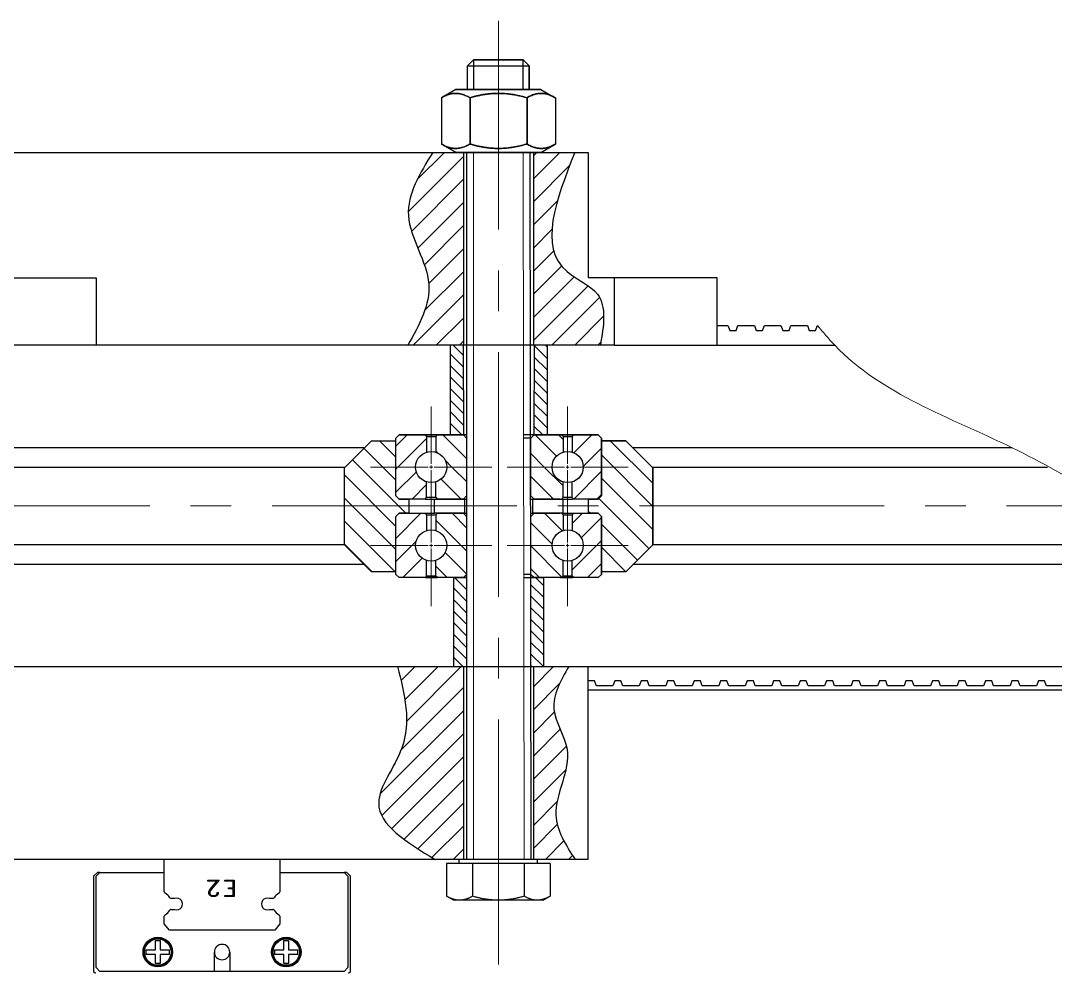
# Model space of a CAD drawing. Header units: millimetres. Extents: x 587 to 10361, y -8386 to 1488.
# Drawn here: x 7876.4 to 7956.9, y -4929.8 to -4855.7 of the extents above; entities that cross this region are included whole.
import ezdxf

# ---------------------------------------------------------------- set-up
doc = ezdxf.new("R2010")
doc.units = ezdxf.units.MM
doc.linetypes.add('ACAD_ISO10W100', pattern=[18, 12, -3, 0, -3])
doc.linetypes.add('CENTER2', pattern=[28.575, 19.05, -3.175, 3.175, -3.175])
for name, color, linetype, lineweight in [('Cienka', 30, 'Continuous', 0), ('Gruba', 7, 'Continuous', 30), ('Kreskowanie', 10, 'Continuous', 0), ('Przekrój', 50, 'Continuous', 15), ('Symetria', 210, 'ACAD_ISO10W100', 0), ('Widoczne (ISO)', 7, 'Continuous', 30)]:
    doc.layers.add(name, color=color, linetype=linetype, lineweight=lineweight)
pattern_1 = [(315, (12952.0377, 3918.5892), (0.89802561, 0.89802561), [])]
pattern_2 = [(45, (12952.0377, 3918.5892), (-0.89802561, 0.89802561), [])]

# ---------------------------------------------------------------- blocks, each defined once
blk = doc.blocks.new('*U229')
at = {"layer": 'Symetria', "color": 0, "linetype": 'CENTER2', "transparency": 16777216}
for p, q in [((0, 0.242), (0, 4.712)), ((-4.712, 0), (-0.242, 0)), ((0.242, 0), (4.712, 0)), ((0, -4.712), (0, -0.242))]:
    blk.add_line(p, q, dxfattribs=at)
at = {"layer": 'Symetria', "color": 0, "linetype": 'Continuous', "transparency": 16777216}
for p, q in [((-0.121, 0), (0.121, 0)), ((0, -0.121), (0, 0.121))]:
    blk.add_line(p, q, dxfattribs=at)
blk = doc.blocks.new('*U230')
at = {"layer": 'Symetria', "color": 0, "linetype": 'CENTER2', "transparency": 16777216}
for p, q in [((0, 0.242), (0, 4.712)), ((-4.712, 0), (-0.242, 0)), ((0.242, 0), (4.712, 0)), ((0, -4.712), (0, -0.242))]:
    blk.add_line(p, q, dxfattribs=at)
at = {"layer": 'Symetria', "color": 0, "linetype": 'Continuous', "transparency": 16777216}
for p, q in [((-0.121, 0), (0.121, 0)), ((0, -0.121), (0, 0.121))]:
    blk.add_line(p, q, dxfattribs=at)
blk = doc.blocks.new('*U231')
at = {"layer": 'Symetria', "color": 0, "linetype": 'CENTER2', "transparency": 16777216}
blk.add_line((0, -68.975), (0, 4.422), dxfattribs=at)
blk = doc.blocks.new('*U233')
at = {"layer": 'Symetria', "color": 0, "linetype": 'CENTER2', "transparency": 16777216}
for p, q in [((0, 0.242), (0, 4.712)), ((-4.712, 0), (-0.242, 0)), ((0.242, 0), (4.712, 0)), ((0, -4.712), (0, -0.242))]:
    blk.add_line(p, q, dxfattribs=at)
at = {"layer": 'Symetria', "color": 0, "linetype": 'Continuous', "transparency": 16777216}
for p, q in [((-0.121, 0), (0.121, 0)), ((0, -0.121), (0, 0.121))]:
    blk.add_line(p, q, dxfattribs=at)
blk = doc.blocks.new('*U234')
at = {"layer": 'Symetria', "color": 0, "linetype": 'CENTER2', "transparency": 16777216}
for p, q in [((0, 0.242), (0, 4.712)), ((-4.712, 0), (-0.242, 0)), ((0.242, 0), (4.712, 0)), ((0, -4.712), (0, -0.242))]:
    blk.add_line(p, q, dxfattribs=at)
at = {"layer": 'Symetria', "color": 0, "linetype": 'Continuous', "transparency": 16777216}
for p, q in [((-0.121, 0), (0.121, 0)), ((0, -0.121), (0, 0.121))]:
    blk.add_line(p, q, dxfattribs=at)
blk = doc.blocks.new('*U366')
at = {"layer": 'Symetria', "color": 0, "linetype": 'CENTER2', "transparency": 16777216}
blk.add_line((-118.714, 0), (529.841, 0), dxfattribs=at)

msp = doc.modelspace()

# ---------------------------------------------------------------- hatches: boundary and pattern name
at = {"layer": 'Kreskowanie'}
h = msp.add_hatch(dxfattribs=at)
h.set_pattern_fill('ANSI31', color=256, scale=0.4)
edge = h.paths.add_edge_path()
edge.add_spline(control_points=[(7919.511, -4920.974), (7918.788, -4919.846), (7917.069, -4917.162), (7919.907, -4912.958), (7917.151, -4909.219), (7918.383, -4907.081), (7919.02, -4905.974)], knot_values=[0, 0, 0, 0, 3.765009, 8.957923, 12.23373, 15.746309, 15.746309, 15.746309, 15.746309], degree=3, periodic=0)
edge.add_line((7919.02, -4905.974), (7916.262, -4905.974))
edge.add_line((7916.262, -4905.974), (7916.262, -4920.974))
edge.add_line((7916.262, -4920.974), (7919.511, -4920.974))
edge = h.paths.add_edge_path()
edge.add_spline(control_points=[(7905.7, -4905.974), (7906.238, -4908.11), (7907.167, -4911.799), (7902.573, -4917.293), (7906.416, -4919.633), (7908.619, -4920.974)], knot_values=[0, 0, 0, 0, 6.352863, 10.976168, 17.190985, 17.190985, 17.190985, 17.190985], degree=3, periodic=0)
edge.add_line((7908.619, -4920.974), (7910.815, -4920.974))
edge.add_line((7910.815, -4920.974), (7910.815, -4905.974))
edge.add_line((7910.815, -4905.974), (7905.7, -4905.974))
edge = h.paths.add_edge_path()
edge.add_spline(control_points=[(7908.434, -4865.974), (7907.433, -4867.601), (7905.379, -4870.944), (7909.21, -4876.078), (7907.371, -4879.398), (7906.498, -4880.974)], knot_values=[0, 0, 0, 0, 5.271842, 10.830633, 15.854168, 15.854168, 15.854168, 15.854168], degree=3, periodic=0)
edge.add_line((7906.498, -4880.974), (7910.788, -4880.974))
edge.add_line((7910.788, -4880.974), (7910.815, -4865.974))
edge.add_line((7910.815, -4865.974), (7910.778, -4865.974))
edge.add_line((7910.778, -4865.974), (7908.434, -4865.974))
edge = h.paths.add_edge_path()
edge.add_spline(control_points=[(7921.475, -4880.974), (7921.729, -4879.475), (7922.171, -4876.865), (7916.149, -4874.495), (7918.044, -4869.652), (7919.484, -4865.974)], knot_values=[0, 0, 0, 0, 3.978352, 6.921885, 16.213569, 16.213569, 16.213569, 16.213569], degree=3, periodic=0)
edge.add_line((7919.484, -4865.974), (7916.262, -4865.974))
edge.add_line((7916.262, -4865.974), (7916.262, -4880.974))
edge.add_line((7916.262, -4880.974), (7921.475, -4880.974))
h = msp.add_hatch(dxfattribs=at)
h.set_pattern_fill('ANSI31', color=256, scale=0.2, angle=90)
h.paths.add_polyline_path([(7910.788, -4880.974), (7909.788, -4880.974), (7909.788, -4887.949), (7910.813, -4887.949)])
h.paths.add_polyline_path([(7917.326, -4880.974), (7916.326, -4880.974), (7916.301, -4887.949), (7917.063, -4887.949), (7917.326, -4887.949)])
h = msp.add_hatch(dxfattribs=at)
h.set_pattern_fill('ANSI31', color=256, scale=0.4)
h.set_pattern_definition(pattern_2)
h.paths.add_polyline_path([(7907.101, -4890.449, -0.328738), (7907.955, -4889.292), (7907.955, -4888.074), (7907.83, -4887.949), (7905.813, -4887.949), (7905.563, -4888.199), (7905.563, -4890.449)])
h.paths.add_polyline_path([(7906.563, -4892.949), (7907.83, -4892.949), (7907.955, -4892.824), (7907.955, -4891.607, -0.317342), (7907.103, -4890.499), (7905.563, -4890.499), (7905.563, -4892.699), (7905.813, -4892.949)])
h.paths.add_polyline_path([(7907.103, -4896.499, -0.317342), (7907.955, -4895.392), (7907.955, -4894.174), (7907.83, -4894.049), (7905.813, -4894.049), (7905.563, -4894.299), (7905.563, -4896.499)])
h.paths.add_polyline_path([(7907.83, -4899.049), (7907.955, -4898.924), (7907.955, -4897.707, -0.328738), (7907.101, -4896.549), (7905.563, -4896.549), (7905.563, -4898.599), (7905.563, -4898.799), (7905.813, -4899.049)])
h = msp.add_hatch(dxfattribs=at)
h.set_pattern_fill('ANSI31', color=256, scale=0.4, angle=-90)
h.set_pattern_definition(pattern_1)
h.paths.add_polyline_path([(7911.063, -4890.449), (7911.063, -4888.199), (7910.813, -4887.949), (7910.063, -4887.949), (7908.797, -4887.949), (7908.672, -4888.074), (7908.672, -4889.292, -0.328738), (7909.525, -4890.449)])
h.paths.add_polyline_path([(7910.813, -4892.949), (7911.063, -4892.699), (7911.063, -4890.499), (7909.524, -4890.499, -0.317342), (7908.672, -4891.607), (7908.672, -4892.824), (7908.797, -4892.949)])
h.paths.add_polyline_path([(7911.063, -4896.499), (7911.063, -4894.299), (7910.813, -4894.049), (7908.797, -4894.049), (7908.672, -4894.174), (7908.672, -4895.392, -0.317342), (7909.524, -4896.499)])
h.paths.add_polyline_path([(7910.813, -4899.049), (7911.063, -4898.799), (7911.063, -4896.549), (7909.525, -4896.549, -0.328738), (7908.672, -4897.707), (7908.672, -4898.924), (7908.797, -4899.049)])
h = msp.add_hatch(dxfattribs=at)
h.set_pattern_fill('ANSI31', color=256, scale=0.4, angle=-90)
h.set_pattern_definition(pattern_1)
h.paths.add_polyline_path([(7917.718, -4890.449, -0.328738), (7918.571, -4889.292), (7918.571, -4888.074), (7918.446, -4887.949), (7918.33, -4887.949), (7916.313, -4887.949), (7916.063, -4888.199), (7916.063, -4890.449)])
h.paths.add_polyline_path([(7918.446, -4892.949), (7918.571, -4892.824), (7918.571, -4891.607, -0.317342), (7917.719, -4890.499), (7916.063, -4890.499), (7916.063, -4892.699), (7916.313, -4892.949)])
h.paths.add_polyline_path([(7917.719, -4896.499, -0.317342), (7918.571, -4895.392), (7918.571, -4894.174), (7918.446, -4894.049), (7916.313, -4894.049), (7916.063, -4894.299), (7916.063, -4896.499)])
h.paths.add_polyline_path([(7917.063, -4899.049), (7918.33, -4899.049), (7918.446, -4899.049), (7918.571, -4898.924), (7918.571, -4897.707, -0.328738), (7917.718, -4896.549), (7916.063, -4896.549), (7916.063, -4898.799), (7916.313, -4899.049)])
h = msp.add_hatch(dxfattribs=at)
h.set_pattern_fill('ANSI31', color=256, scale=0.4)
h.set_pattern_definition(pattern_2)
h.paths.add_polyline_path([(7921.563, -4890.449), (7921.563, -4888.399), (7921.563, -4888.199), (7921.313, -4887.949), (7919.414, -4887.949), (7919.289, -4888.074), (7919.289, -4889.292, -0.328738), (7920.142, -4890.449)])
h.paths.add_polyline_path([(7921.313, -4892.949), (7921.563, -4892.699), (7921.563, -4890.499), (7920.141, -4890.499, -0.317342), (7919.289, -4891.607), (7919.289, -4892.824), (7919.414, -4892.949)])
h.paths.add_polyline_path([(7921.563, -4896.499), (7921.563, -4894.299), (7921.313, -4894.049), (7920.563, -4894.049), (7919.414, -4894.049), (7919.289, -4894.174), (7919.289, -4895.392, -0.317342), (7920.141, -4896.499)])
h.paths.add_polyline_path([(7921.313, -4899.049), (7921.563, -4898.799), (7921.563, -4896.549), (7920.142, -4896.549, -0.328738), (7919.289, -4897.707), (7919.289, -4898.924), (7919.414, -4899.049)])
h = msp.add_hatch(dxfattribs=at)
h.set_pattern_fill('ANSI31', color=256, scale=0.4, angle=-90)
h.set_pattern_definition(pattern_1)
h.paths.add_polyline_path([(7905.563, -4896.499), (7905.563, -4894.299), (7905.813, -4894.049), (7906.563, -4894.049), (7906.563, -4892.949), (7905.813, -4892.949), (7905.563, -4892.699), (7905.563, -4890.499), (7901.563, -4890.499), (7901.563, -4896.499)])
h.paths.add_polyline_path([(7905.563, -4888.399), (7903.663, -4888.399), (7901.563, -4890.499), (7905.563, -4890.499)])
h.paths.add_polyline_path([(7905.563, -4898.599), (7905.563, -4896.499), (7901.563, -4896.499), (7903.663, -4898.599)])
h.paths.add_polyline_path([(7925.563, -4890.499), (7923.463, -4888.399), (7921.563, -4888.399), (7921.563, -4890.499)])
h.paths.add_polyline_path([(7921.563, -4894.299), (7921.563, -4896.499), (7925.563, -4896.499), (7925.563, -4890.499), (7921.563, -4890.499), (7921.563, -4892.699), (7921.313, -4892.949), (7920.563, -4892.949), (7920.563, -4894.049), (7921.313, -4894.049)])
h.paths.add_polyline_path([(7923.463, -4898.599), (7925.563, -4896.499), (7921.563, -4896.499), (7921.563, -4898.599)])
h = msp.add_hatch(dxfattribs=at)
h.set_pattern_fill('ANSI31', color=256, scale=0.2, angle=90)
h.paths.add_polyline_path([(7911.063, -4899.049), (7910.063, -4899.049), (7910.038, -4899.049), (7910.038, -4905.974), (7911.063, -4905.974)])
h.paths.add_polyline_path([(7917.038, -4899.049), (7916.041, -4899.049), (7916.051, -4905.974), (7917.038, -4905.974)])

# ---------------------------------------------------------------- linework, layer by layer
at = {"layer": 'Cienka'}
for p, q in [((7911.598, -4861.078), (7911.598, -4858.774)), ((7915.479, -4858.774), (7915.479, -4861.078)), ((7911.598, -4865.974), (7911.598, -4920.974)), ((7915.456, -4865.972), (7915.54, -4920.971))]:
    msp.add_line(p, q, dxfattribs=at)
at = {"layer": 'Gruba'}
for p, q in [((7911.598, -4858.774), (7911.138, -4859.234)), ((7911.598, -4858.774), (7911.138, -4859.234)), ((7915.479, -4858.774), (7911.598, -4858.774)), ((7911.598, -4858.774), (7911.598, -4861.078)), ((7915.479, -4861.078), (7915.479, -4858.774)), ((7915.479, -4858.774), (7915.938, -4859.234)), ((7915.479, -4858.774), (7915.938, -4859.234)), ((7911.138, -4861.078), (7911.138, -4859.234)), ((7911.138, -4859.234), (7915.938, -4859.234)), ((7915.938, -4861.078), (7915.938, -4859.234)), ((7910.226, -4861.078), (7909.112, -4861.722)), ((7916.85, -4861.078), (7910.226, -4861.078)), ((7916.85, -4861.078), (7917.965, -4861.722)), ((7909.104, -4861.726), (7909.104, -4865.327)), ((7911.31, -4861.726), (7911.31, -4865.327)), ((7915.744, -4861.726), (7915.744, -4865.327)), ((7917.972, -4861.726), (7917.972, -4865.327)), ((7910.226, -4865.974), (7909.112, -4865.331)), ((7916.85, -4865.974), (7917.965, -4865.331)), ((7820.538, -4865.974), (7920.538, -4865.974)), ((7910.815, -4865.974), (7910.815, -4880.974)), ((7911.063, -4865.974), (7911.063, -4920.974)), ((7915.99, -4865.971), (7916.074, -4920.971)), ((7916.262, -4865.974), (7916.262, -4880.974)), ((7920.538, -4865.974), (7920.538, -4875.701)), ((7872.236, -4875.737), (7882.236, -4875.737)), ((7882.236, -4875.737), (7882.236, -4880.974)), ((7920.538, -4875.701), (7922.536, -4875.701)), ((7922.536, -4875.701), (7922.536, -4880.974)), ((7922.536, -4875.701), (7930.538, -4875.701)), ((7930.538, -4875.701), (7930.538, -4880.974)), ((7930.538, -4879.435), (7931.401, -4879.435)), ((7931.401, -4879.435), (7931.545, -4879.83)), ((7931.545, -4879.83), (7932.035, -4879.83)), ((7932.035, -4879.83), (7932.179, -4879.435)), ((7932.179, -4879.435), (7933.461, -4879.435)), ((7933.461, -4879.435), (7933.605, -4879.83)), ((7933.605, -4879.83), (7934.096, -4879.83)), ((7934.096, -4879.83), (7934.239, -4879.435)), ((7934.239, -4879.435), (7935.522, -4879.435)), ((7935.522, -4879.435), (7935.666, -4879.83)), ((7935.666, -4879.83), (7936.156, -4879.83)), ((7936.156, -4879.83), (7936.3, -4879.435)), ((7936.3, -4879.435), (7937.582, -4879.435)), ((7937.582, -4879.435), (7937.726, -4879.83)), ((7937.726, -4879.83), (7938.216, -4879.83)), ((7938.216, -4879.83), (7938.36, -4879.435)), ((7882.236, -4880.974), (7872.236, -4880.974)), ((7922.536, -4880.974), (7882.236, -4880.974)), ((7909.788, -4880.974), (7909.788, -4887.949)), ((7910.788, -4880.974), (7910.813, -4887.949)), ((7916.326, -4880.974), (7916.301, -4887.949)), ((7917.326, -4880.974), (7917.326, -4887.949)), ((7922.536, -4880.974), (7930.538, -4880.974)), ((7930.538, -4880.974), (7939.707, -4880.974)), ((7905.813, -4887.949), (7905.563, -4888.199)), ((7911.063, -4887.949), (7905.813, -4887.949)), ((7907.83, -4887.949), (7907.955, -4888.074)), ((7907.955, -4888.074), (7907.955, -4889.292)), ((7908.797, -4887.949), (7908.672, -4888.074)), ((7908.672, -4888.074), (7908.672, -4889.292)), ((7921.313, -4887.949), (7916.063, -4887.949)), ((7918.446, -4887.949), (7918.571, -4888.074)), ((7918.571, -4888.074), (7918.571, -4889.292)), ((7919.414, -4887.949), (7919.289, -4888.074)), ((7919.289, -4888.074), (7919.289, -4889.292)), ((7921.313, -4887.949), (7921.563, -4888.199)), ((7903.063, -4888.949), (7858.84, -4888.949)), ((7903.663, -4888.399), (7901.563, -4890.499)), ((7905.563, -4888.399), (7905.563, -4888.199)), ((7905.563, -4892.699), (7905.563, -4888.399)), ((7916.063, -4888.199), (7915.538, -4888.199)), ((7921.563, -4888.399), (7921.563, -4888.199)), ((7923.463, -4888.399), (7921.563, -4888.399)), ((7921.563, -4892.699), (7921.563, -4888.399)), ((7923.463, -4888.399), (7925.563, -4890.499)), ((7953.52, -4888.949), (7924.013, -4888.949)), ((7858.84, -4890.449), (7901.563, -4890.449)), ((7901.563, -4896.499), (7901.563, -4890.499)), ((7925.513, -4890.449), (7956.278, -4890.449)), ((7925.563, -4896.499), (7925.563, -4890.499)), ((7907.955, -4892.824), (7907.955, -4891.607)), ((7908.672, -4892.824), (7908.672, -4891.607)), ((7918.571, -4892.824), (7918.571, -4891.607)), ((7919.289, -4892.824), (7919.289, -4891.607)), ((7907.83, -4892.949), (7907.955, -4892.824)), ((7908.797, -4892.949), (7908.672, -4892.824)), ((7918.446, -4892.949), (7918.571, -4892.824)), ((7919.414, -4892.949), (7919.289, -4892.824)), ((7905.563, -4898.599), (7905.563, -4894.299)), ((7907.83, -4894.049), (7907.955, -4894.174)), ((7907.955, -4894.174), (7907.955, -4895.392)), ((7908.797, -4894.049), (7908.672, -4894.174)), ((7908.672, -4894.174), (7908.672, -4895.392)), ((7918.446, -4894.049), (7918.571, -4894.174)), ((7918.571, -4894.174), (7918.571, -4895.392)), ((7919.414, -4894.049), (7919.289, -4894.174)), ((7919.289, -4894.174), (7919.289, -4895.392)), ((7921.563, -4898.599), (7921.563, -4894.299)), ((7901.563, -4896.499), (7858.84, -4896.499)), ((7903.663, -4898.599), (7901.563, -4896.499)), ((7923.463, -4898.599), (7925.563, -4896.499)), ((7966.597, -4896.499), (7925.513, -4896.499)), ((7907.955, -4898.924), (7907.955, -4897.707)), ((7908.672, -4898.924), (7908.672, -4897.707)), ((7918.571, -4898.924), (7918.571, -4897.707)), ((7919.289, -4898.924), (7919.289, -4897.707)), ((7858.84, -4897.999), (7903.063, -4897.999)), ((7905.563, -4898.799), (7905.563, -4898.599)), ((7921.563, -4898.799), (7921.563, -4898.599)), ((7924.013, -4897.999), (7969.195, -4897.999)), ((7905.813, -4899.049), (7905.563, -4898.799)), ((7911.063, -4899.049), (7905.813, -4899.049)), ((7907.83, -4899.049), (7907.955, -4898.924)), ((7908.797, -4899.049), (7908.672, -4898.924)), ((7910.038, -4899.049), (7910.038, -4905.974)), ((7916.063, -4898.799), (7915.538, -4898.799)), ((7921.313, -4899.049), (7916.063, -4899.049)), ((7917.038, -4899.024), (7917.038, -4905.974)), ((7918.446, -4899.049), (7918.571, -4898.924)), ((7919.414, -4899.049), (7919.289, -4898.924)), ((7921.313, -4899.049), (7921.563, -4898.799)), ((7868.84, -4905.974), (7920.538, -4905.974)), ((7910.815, -4905.974), (7910.815, -4920.974)), ((7916.262, -4905.974), (7916.262, -4920.974)), ((7920.538, -4905.974), (7981.057, -4905.974)), ((7920.538, -4920.974), (7920.538, -4905.974)), ((7921.018, -4907.079), (7920.538, -4907.079)), ((7921.162, -4907.474), (7921.018, -4907.079)), ((7922.444, -4907.475), (7921.162, -4907.474)), ((7922.588, -4907.079), (7922.444, -4907.475)), ((7923.079, -4907.079), (7922.588, -4907.079)), ((7923.222, -4907.475), (7923.079, -4907.079)), ((7924.505, -4907.475), (7923.222, -4907.475)), ((7924.648, -4907.08), (7924.505, -4907.475)), ((7925.139, -4907.08), (7924.648, -4907.08)), ((7925.283, -4907.475), (7925.139, -4907.08)), ((7926.565, -4907.475), (7925.283, -4907.475)), ((7926.709, -4907.08), (7926.565, -4907.475)), ((7927.199, -4907.08), (7926.709, -4907.08)), ((7927.343, -4907.475), (7927.199, -4907.08)), ((7928.625, -4907.475), (7927.343, -4907.475)), ((7928.769, -4907.08), (7928.625, -4907.475)), ((7929.26, -4907.08), (7928.769, -4907.08)), ((7929.403, -4907.475), (7929.26, -4907.08)), ((7930.686, -4907.475), (7929.403, -4907.475)), ((7930.83, -4907.08), (7930.686, -4907.475)), ((7931.32, -4907.08), (7930.83, -4907.08)), ((7931.464, -4907.475), (7931.32, -4907.08)), ((7932.746, -4907.475), (7931.464, -4907.475)), ((7932.89, -4907.08), (7932.746, -4907.475)), ((7933.38, -4907.08), (7932.89, -4907.08)), ((7933.524, -4907.475), (7933.38, -4907.08)), ((7934.806, -4907.475), (7933.524, -4907.475)), ((7934.95, -4907.08), (7934.806, -4907.475)), ((7935.441, -4907.08), (7934.95, -4907.08)), ((7935.584, -4907.475), (7935.441, -4907.08)), ((7936.867, -4907.475), (7935.584, -4907.475)), ((7937.011, -4907.08), (7936.867, -4907.475)), ((7937.501, -4907.08), (7937.011, -4907.08)), ((7937.645, -4907.475), (7937.501, -4907.08)), ((7938.927, -4907.475), (7937.645, -4907.475)), ((7939.071, -4907.08), (7938.927, -4907.475)), ((7939.561, -4907.08), (7939.071, -4907.08)), ((7939.705, -4907.475), (7939.561, -4907.08)), ((7940.988, -4907.475), (7939.705, -4907.475)), ((7941.131, -4907.08), (7940.988, -4907.475)), ((7941.622, -4907.08), (7941.131, -4907.08)), ((7941.766, -4907.475), (7941.622, -4907.08)), ((7943.048, -4907.475), (7941.766, -4907.475)), ((7943.192, -4907.08), (7943.048, -4907.475)), ((7943.682, -4907.08), (7943.192, -4907.08)), ((7943.826, -4907.475), (7943.682, -4907.08)), ((7945.108, -4907.475), (7943.826, -4907.475)), ((7945.252, -4907.08), (7945.108, -4907.475)), ((7945.743, -4907.08), (7945.252, -4907.08)), ((7945.886, -4907.475), (7945.743, -4907.08)), ((7947.169, -4907.475), (7945.886, -4907.475)), ((7947.312, -4907.08), (7947.169, -4907.475)), ((7947.803, -4907.08), (7947.312, -4907.08)), ((7947.947, -4907.475), (7947.803, -4907.08)), ((7949.229, -4907.475), (7947.947, -4907.475)), ((7949.373, -4907.08), (7949.229, -4907.475)), ((7949.863, -4907.08), (7949.373, -4907.08)), ((7950.007, -4907.475), (7949.863, -4907.08)), ((7951.289, -4907.475), (7950.007, -4907.475)), ((7951.433, -4907.08), (7951.289, -4907.475)), ((7951.924, -4907.08), (7951.433, -4907.08)), ((7952.067, -4907.475), (7951.924, -4907.08)), ((7953.35, -4907.475), (7952.067, -4907.475)), ((7953.494, -4907.08), (7953.35, -4907.475)), ((7953.984, -4907.08), (7953.494, -4907.08)), ((7954.128, -4907.475), (7953.984, -4907.08)), ((7955.41, -4907.475), (7954.128, -4907.475)), ((7955.554, -4907.08), (7955.41, -4907.475)), ((7956.044, -4907.08), (7955.554, -4907.08)), ((7956.188, -4907.475), (7956.044, -4907.08)), ((7957.47, -4907.475), (7956.188, -4907.475)), ((7920.538, -4907.788), (7983.542, -4907.789)), ((7920.538, -4920.974), (7851.126, -4920.974)), ((7887.538, -4923.476), (7887.538, -4920.974)), ((7896.538, -4920.974), (7896.538, -4923.476)), ((7882.338, -4921.974), (7882.038, -4922.274)), ((7882.238, -4922.274), (7882.538, -4921.974)), ((7882.538, -4921.974), (7882.338, -4921.974)), ((7882.538, -4921.974), (7887.538, -4921.974)), ((7896.538, -4921.974), (7901.538, -4921.974)), ((7901.538, -4921.974), (7901.838, -4922.274)), ((7901.738, -4921.974), (7901.538, -4921.974)), ((7902.038, -4922.274), (7901.738, -4921.974)), ((7882.038, -4922.274), (7882.038, -4929.674)), ((7882.238, -4929.374), (7882.238, -4922.274)), ((7890.944, -4922.67), (7890.944, -4922.586)), ((7890.944, -4922.586), (7891.82, -4922.586)), ((7891.64, -4922.67), (7890.944, -4922.67)), ((7891.244, -4923.124), (7891.64, -4922.67)), ((7891.82, -4922.586), (7891.324, -4923.143)), ((7892.253, -4922.67), (7892.253, -4922.586)), ((7892.253, -4922.586), (7892.992, -4922.586)), ((7892.907, -4922.67), (7892.253, -4922.67)), ((7892.907, -4923.18), (7892.907, -4922.67)), ((7892.992, -4922.586), (7892.992, -4923.86)), ((7901.838, -4922.274), (7901.838, -4929.374)), ((7902.038, -4929.674), (7902.038, -4922.274)), ((7891.003, -4923.485), (7891.064, -4923.364)), ((7891.003, -4923.612), (7891.003, -4923.485)), ((7891.064, -4923.736), (7891.003, -4923.612)), ((7891.064, -4923.364), (7891.244, -4923.124)), ((7891.147, -4923.378), (7891.09, -4923.494)), ((7891.09, -4923.494), (7891.09, -4923.606)), ((7891.09, -4923.606), (7891.145, -4923.718)), ((7891.324, -4923.143), (7891.147, -4923.378)), ((7891.601, -4923.718), (7891.657, -4923.606)), ((7891.657, -4923.536), (7891.743, -4923.536)), ((7891.657, -4923.606), (7891.657, -4923.536)), ((7891.743, -4923.613), (7891.683, -4923.737)), ((7891.743, -4923.536), (7891.743, -4923.613)), ((7892.551, -4923.265), (7892.551, -4923.18)), ((7892.551, -4923.18), (7892.907, -4923.18)), ((7892.907, -4923.265), (7892.551, -4923.265)), ((7892.907, -4923.775), (7892.907, -4923.265)), ((7888.369, -4924.006), (7888.089, -4924.006)), ((7891.127, -4923.798), (7891.064, -4923.736)), ((7891.251, -4923.86), (7891.127, -4923.798)), ((7891.145, -4923.718), (7891.258, -4923.775)), ((7891.495, -4923.86), (7891.251, -4923.86)), ((7891.258, -4923.775), (7891.489, -4923.775)), ((7891.489, -4923.775), (7891.601, -4923.718)), ((7891.62, -4923.799), (7891.495, -4923.86)), ((7891.683, -4923.737), (7891.62, -4923.799)), ((7892.253, -4923.775), (7892.907, -4923.775)), ((7892.253, -4923.86), (7892.253, -4923.775)), ((7892.992, -4923.86), (7892.253, -4923.86)), ((7895.988, -4924.006), (7895.708, -4924.006)), ((7888.089, -4924.855), (7888.369, -4924.855)), ((7895.708, -4924.855), (7895.988, -4924.855)), ((7887.538, -4925.986), (7887.538, -4925.384)), ((7887.938, -4926.474), (7887.538, -4925.986)), ((7896.538, -4925.986), (7896.138, -4926.474)), ((7896.538, -4925.384), (7896.538, -4925.986)), ((7896.138, -4926.474), (7887.938, -4926.474)), ((7891.438, -4929.674), (7891.438, -4928.174)), ((7892.638, -4928.174), (7892.638, -4929.674)), ((7882.038, -4929.674), (7882.188, -4929.824)), ((7882.538, -4929.674), (7882.238, -4929.374)), ((7891.438, -4929.674), (7882.538, -4929.674)), ((7892.638, -4929.674), (7891.438, -4929.674)), ((7901.538, -4929.674), (7892.638, -4929.674)), ((7901.838, -4929.374), (7901.538, -4929.674)), ((7901.888, -4929.824), (7902.038, -4929.674))]:
    msp.add_line(p, q, dxfattribs=at)
for centre, radius in [((7908.313, -4890.449), 1.212), ((7918.93, -4890.449), 1.212), ((7908.313, -4896.549), 1.212), ((7918.93, -4896.549), 1.212), ((7887.038, -4928.174), 1.15), ((7887.038, -4928.174), 1.1), ((7887.038, -4928.174), 1.03), ((7897.038, -4928.174), 1.15), ((7897.038, -4928.174), 1.1), ((7897.038, -4928.174), 1.03)]:
    msp.add_circle(centre, radius, dxfattribs=at)
for centre, radius, start, end in [((7887.668, -4923.476), 0.13, 179.99999, 242.03314), ((7887.162, -4924.43), 0.95, 30.88218, 62.03313), ((7896.915, -4924.43), 0.95, 117.96687, 149.11782), ((7896.408, -4923.476), 0.13, 297.96687, 0), ((7888.089, -4923.876), 0.13, 210.88218, 269.99999), ((7888.519, -4924.43), 0.45, 250.55638, 109.44362), ((7895.558, -4924.43), 0.45, 70.55638, 289.44362), ((7895.988, -4923.876), 0.13, 270, 329.11783), ((7887.162, -4924.43), 0.95, 297.96687, 329.11782), ((7888.089, -4924.985), 0.13, 90, 149.11783), ((7895.988, -4924.985), 0.13, 30.88218, 89.99999), ((7896.915, -4924.43), 0.95, 210.88218, 242.03313), ((7887.668, -4925.384), 0.13, 117.96687, 180), ((7896.408, -4925.384), 0.13, 359.99999, 62.03314), ((7892.038, -4928.174), 0.6, 0, 180), ((7892.038, -4928.174), 0.6, 180, 0)]:
    msp.add_arc(centre, radius, start, end, dxfattribs=at)
for points, weights in [([(7911.31, -4861.726), (7910.207, -4861.086), (7909.104, -4861.726)], [1, 1.15470053838, 1]), ([(7915.744, -4861.726), (7913.527, -4861.086), (7911.31, -4861.726)], [1, 1.15470053838, 1]), ([(7917.972, -4861.726), (7916.858, -4861.086), (7915.744, -4861.726)], [1, 1.15470053838, 1]), ([(7917.965, -4861.722), (7917.968, -4861.724), (7917.972, -4861.726)], [1.00091427683, 1.0004584973, 1]), ([(7909.104, -4865.327), (7910.207, -4865.967), (7911.31, -4865.327)], [1, 1.15470053838, 1]), ([(7911.31, -4865.327), (7913.527, -4865.967), (7915.744, -4865.327)], [1, 1.15470053838, 1]), ([(7915.744, -4865.327), (7916.858, -4865.967), (7917.972, -4865.327)], [1, 1.15470053838, 1]), ([(7917.972, -4865.327), (7917.968, -4865.329), (7917.965, -4865.331)], [1, 1.0004584973, 1.00091427683]), ([(7886.858, -4927.994), (7886.858, -4927.838), (7886.858, -4927.274)], [2.78445648358, 2.21978215716, 1.1021890636]), ([(7886.858, -4927.274), (7887.038, -4927.274), (7887.218, -4927.274)], [1.06171421811, 1.0827403032, 1.06171421811]), ([(7887.218, -4927.274), (7887.218, -4927.838), (7887.218, -4927.994)], [1.1021890636, 2.21978215717, 2.7844564836]), ([(7896.858, -4927.994), (7896.858, -4927.838), (7896.858, -4927.274)], [2.78445648358, 2.21978215716, 1.1021890636]), ([(7896.858, -4927.274), (7897.038, -4927.274), (7897.218, -4927.274)], [1.06171421811, 1.0827403032, 1.06171421811]), ([(7897.218, -4927.274), (7897.218, -4927.838), (7897.218, -4927.994)], [1.1021890636, 2.21978215717, 2.7844564836]), ([(7886.138, -4928.354), (7886.138, -4928.174), (7886.138, -4927.994)], [2.87488749857, 2.93182149092, 2.87488749858]), ([(7886.138, -4927.994), (7886.702, -4927.994), (7886.858, -4927.994)], [1.1021890636, 2.21978215717, 2.7844564836]), ([(7886.858, -4928.354), (7886.702, -4928.354), (7886.138, -4928.354)], [2.78445648358, 2.21978215716, 1.10218906361]), ([(7886.858, -4929.074), (7886.858, -4928.511), (7886.858, -4928.354)], [1.1021890636, 2.21978215717, 2.7844564836]), ([(7887.218, -4927.994), (7887.375, -4927.994), (7887.938, -4927.994)], [2.78445648358, 2.21978215716, 1.10218906361]), ([(7887.938, -4928.354), (7887.375, -4928.354), (7887.218, -4928.354)], [1.1021890636, 2.21978215717, 2.7844564836]), ([(7887.218, -4928.354), (7887.218, -4928.511), (7887.218, -4929.074)], [2.78445648358, 2.21978215716, 1.10218906361]), ([(7887.938, -4928.354), (7887.938, -4928.174), (7887.938, -4927.994)], [2.87488749858, 2.93182149093, 2.87488749857]), ([(7896.138, -4928.354), (7896.138, -4928.174), (7896.138, -4927.994)], [2.87488749857, 2.93182149093, 2.87488749858]), ([(7896.138, -4927.994), (7896.702, -4927.994), (7896.858, -4927.994)], [1.1021890636, 2.21978215717, 2.7844564836]), ([(7896.858, -4928.354), (7896.702, -4928.354), (7896.138, -4928.354)], [2.78445648358, 2.21978215716, 1.10218906361]), ([(7896.858, -4929.074), (7896.858, -4928.511), (7896.858, -4928.354)], [1.1021890636, 2.21978215717, 2.7844564836]), ([(7897.218, -4927.994), (7897.375, -4927.994), (7897.938, -4927.994)], [2.78445648358, 2.21978215716, 1.10218906361]), ([(7897.938, -4928.354), (7897.375, -4928.354), (7897.218, -4928.354)], [1.1021890636, 2.21978215717, 2.7844564836]), ([(7897.218, -4928.354), (7897.218, -4928.511), (7897.218, -4929.074)], [2.78445648358, 2.21978215716, 1.1021890636]), ([(7897.938, -4928.354), (7897.938, -4928.174), (7897.938, -4927.994)], [2.87488749858, 2.93182149092, 2.87488749857]), ([(7887.218, -4929.074), (7887.038, -4929.074), (7886.858, -4929.074)], [1.06171421811, 1.0827403032, 1.06171421811]), ([(7897.218, -4929.074), (7897.038, -4929.074), (7896.858, -4929.074)], [1.06171421811, 1.0827403032, 1.06171421811])]:
    msp.add_rational_spline(points, weights, degree=2, dxfattribs=at)
for points in [[(7908.434, -4865.974), (7906.54, -4870.894), (7908.126, -4876.222), (7906.498, -4880.974)], [(7919.484, -4865.974), (7918.88, -4875.247), (7921.242, -4877.003), (7921.475, -4880.974)], [(7905.7, -4905.974), (7906.02, -4912.319), (7904.225, -4916.58), (7908.619, -4920.974)], [(7919.02, -4905.974), (7917.856, -4909.289), (7918.881, -4912.4), (7918.014, -4917.52), (7919.511, -4920.974)]]:
    msp.add_spline(points, degree=3, dxfattribs=at)
at = {"layer": 'Przekrój'}
msp.add_spline([(7938.36, -4879.435), (7939.707, -4880.974), (7953.52, -4888.949), (7966.597, -4896.499), (7969.195, -4897.999), (7983.544, -4907.791)], degree=3, dxfattribs=at)
at = {"layer": 'Widoczne (ISO)'}
for p, q in [((7911.598, -4858.774), (7915.479, -4858.774)), ((7911.138, -4861.078), (7911.138, -4859.234)), ((7915.938, -4859.234), (7915.938, -4861.078)), ((7910.226, -4861.078), (7909.112, -4861.722)), ((7910.226, -4861.078), (7916.85, -4861.078)), ((7916.85, -4861.078), (7917.965, -4861.722)), ((7909.104, -4861.726), (7909.104, -4865.327)), ((7911.333, -4861.726), (7911.333, -4865.327)), ((7915.767, -4861.726), (7915.767, -4865.327)), ((7917.972, -4861.726), (7917.972, -4865.327)), ((7910.226, -4865.974), (7909.112, -4865.331)), ((7916.85, -4865.974), (7917.965, -4865.331)), ((7910.226, -4865.974), (7910.226, -4865.974)), ((7916.85, -4865.974), (7910.226, -4865.974)), ((7905.563, -4888.199), (7905.813, -4887.949)), ((7905.813, -4887.949), (7907.83, -4887.949)), ((7907.83, -4887.949), (7908.797, -4887.949)), ((7907.955, -4888.074), (7908.672, -4888.074)), ((7908.797, -4887.949), (7910.813, -4887.949)), ((7911.063, -4887.949), (7910.063, -4887.949)), ((7910.813, -4887.949), (7911.063, -4888.199)), ((7917.063, -4887.949), (7915.538, -4887.949)), ((7916.063, -4888.199), (7916.313, -4887.949)), ((7916.313, -4887.949), (7918.33, -4887.949)), ((7918.33, -4887.949), (7919.297, -4887.949)), ((7918.571, -4888.074), (7919.289, -4888.074)), ((7919.297, -4887.949), (7921.313, -4887.949)), ((7921.313, -4887.949), (7921.563, -4888.199)), ((7901.563, -4890.499), (7903.663, -4888.399)), ((7903.663, -4888.399), (7905.563, -4888.399)), ((7905.563, -4892.699), (7905.563, -4888.199)), ((7911.063, -4888.199), (7911.063, -4892.699)), ((7916.063, -4892.699), (7916.063, -4888.199)), ((7921.563, -4888.199), (7921.563, -4892.699)), ((7921.563, -4888.399), (7923.463, -4888.399)), ((7923.463, -4888.399), (7925.563, -4890.499)), ((7901.563, -4896.499), (7901.563, -4890.499)), ((7925.563, -4890.499), (7925.563, -4896.499)), ((7905.813, -4892.949), (7905.563, -4892.699)), ((7907.83, -4892.949), (7905.813, -4892.949)), ((7905.813, -4892.949), (7906.563, -4892.949)), ((7906.563, -4892.949), (7906.563, -4894.049)), ((7907.83, -4892.949), (7908.563, -4892.949)), ((7908.672, -4892.824), (7907.955, -4892.824)), ((7908.563, -4894.049), (7908.563, -4892.949)), ((7908.563, -4892.949), (7910.913, -4892.949)), ((7910.813, -4892.949), (7908.797, -4892.949)), ((7911.063, -4892.699), (7910.813, -4892.949)), ((7910.913, -4892.949), (7910.913, -4894.049)), ((7910.913, -4892.949), (7911.063, -4892.949)), ((7916.313, -4892.949), (7916.063, -4892.699)), ((7916.063, -4892.949), (7916.213, -4892.949)), ((7916.213, -4894.049), (7916.213, -4892.949)), ((7916.213, -4892.949), (7918.563, -4892.949)), ((7918.33, -4892.949), (7916.313, -4892.949)), ((7918.563, -4892.949), (7919.297, -4892.949)), ((7918.563, -4892.949), (7918.563, -4894.049)), ((7919.289, -4892.824), (7918.571, -4892.824)), ((7921.313, -4892.949), (7919.297, -4892.949)), ((7920.563, -4892.949), (7921.313, -4892.949)), ((7920.563, -4894.049), (7920.563, -4892.949)), ((7921.563, -4892.699), (7921.313, -4892.949)), ((7905.563, -4894.299), (7905.813, -4894.049)), ((7905.563, -4898.799), (7905.563, -4894.299)), ((7905.813, -4894.049), (7907.83, -4894.049)), ((7906.563, -4894.049), (7905.813, -4894.049)), ((7907.83, -4894.049), (7908.563, -4894.049)), ((7907.955, -4894.174), (7908.672, -4894.174)), ((7910.913, -4894.049), (7908.563, -4894.049)), ((7908.797, -4894.049), (7910.813, -4894.049)), ((7910.813, -4894.049), (7911.063, -4894.299)), ((7910.913, -4894.049), (7911.063, -4894.049)), ((7911.063, -4894.299), (7911.063, -4898.799)), ((7916.063, -4894.299), (7916.313, -4894.049)), ((7916.063, -4894.049), (7916.213, -4894.049)), ((7916.063, -4898.799), (7916.063, -4894.299)), ((7918.563, -4894.049), (7916.213, -4894.049)), ((7916.313, -4894.049), (7918.33, -4894.049)), ((7918.563, -4894.049), (7919.297, -4894.049)), ((7918.571, -4894.174), (7919.289, -4894.174)), ((7919.297, -4894.049), (7921.313, -4894.049)), ((7921.313, -4894.049), (7920.563, -4894.049)), ((7921.313, -4894.049), (7921.563, -4894.299)), ((7921.563, -4894.299), (7921.563, -4898.799)), ((7903.663, -4898.599), (7901.563, -4896.499)), ((7925.563, -4896.499), (7923.463, -4898.599)), ((7905.563, -4898.599), (7903.663, -4898.599)), ((7923.463, -4898.599), (7921.563, -4898.599)), ((7905.813, -4899.049), (7905.563, -4898.799)), ((7907.83, -4899.049), (7905.813, -4899.049)), ((7907.83, -4899.049), (7908.797, -4899.049)), ((7908.672, -4898.924), (7907.955, -4898.924)), ((7910.813, -4899.049), (7908.797, -4899.049)), ((7910.063, -4899.049), (7911.063, -4899.049)), ((7911.063, -4898.799), (7910.813, -4899.049)), ((7915.538, -4899.049), (7917.063, -4899.049)), ((7916.313, -4899.049), (7916.063, -4898.799)), ((7918.33, -4899.049), (7916.313, -4899.049)), ((7918.33, -4899.049), (7919.297, -4899.049)), ((7919.289, -4898.924), (7918.571, -4898.924)), ((7921.313, -4899.049), (7919.297, -4899.049)), ((7921.563, -4898.799), (7921.313, -4899.049)), ((7910.497, -4921.291), (7910.497, -4920.974)), ((7916.579, -4921.291), (7916.579, -4920.974)), ((7909.515, -4921.291), (7909.515, -4923.831)), ((7911.526, -4921.291), (7909.515, -4921.291)), ((7911.526, -4921.291), (7911.526, -4923.831)), ((7915.55, -4921.291), (7911.526, -4921.291)), ((7915.55, -4921.291), (7915.55, -4923.831)), ((7917.562, -4921.291), (7915.55, -4921.291)), ((7917.562, -4921.291), (7917.562, -4923.831)), ((7910.054, -4924.142), (7909.515, -4923.831)), ((7910.521, -4924.142), (7910.054, -4924.142)), ((7913.538, -4924.142), (7910.521, -4924.142)), ((7916.556, -4924.142), (7913.538, -4924.142)), ((7917.023, -4924.142), (7916.556, -4924.142)), ((7917.023, -4924.142), (7917.562, -4923.831))]:
    msp.add_line(p, q, dxfattribs=at)
for points, weights in [([(7909.104, -4861.726), (7910.218, -4861.086), (7911.333, -4861.726)], [1, 1.15470053838, 1]), ([(7911.333, -4861.726), (7913.55, -4861.086), (7915.767, -4861.726)], [1, 1.15470053838, 1]), ([(7915.767, -4861.726), (7916.869, -4861.086), (7917.972, -4861.726)], [1, 1.15470053838, 1]), ([(7909.112, -4861.722), (7909.108, -4861.724), (7909.104, -4861.726)], [1.00091427683, 1.0004584973, 1]), ([(7909.104, -4865.327), (7909.108, -4865.329), (7909.112, -4865.331)], [1, 1.0004584973, 1.00091427683]), ([(7911.333, -4865.327), (7910.218, -4865.967), (7909.104, -4865.327)], [1, 1.15470053838, 1]), ([(7915.767, -4865.327), (7913.55, -4865.967), (7911.333, -4865.327)], [1, 1.15470053838, 1]), ([(7917.972, -4865.327), (7916.869, -4865.967), (7915.767, -4865.327)], [1, 1.15470053838, 1]), ([(7910.521, -4924.142), (7910.054, -4924.142), (7909.515, -4923.831)], [1, 1.0379548493, 1]), ([(7911.526, -4923.831), (7910.987, -4924.142), (7910.521, -4924.142)], [1, 1.0379548493, 1]), ([(7913.538, -4924.142), (7912.605, -4924.142), (7911.526, -4923.831)], [1, 1.0379548493, 1]), ([(7915.55, -4923.831), (7914.472, -4924.142), (7913.538, -4924.142)], [1, 1.0379548493, 1]), ([(7916.556, -4924.142), (7916.089, -4924.142), (7915.55, -4923.831)], [1, 1.0379548493, 1]), ([(7917.562, -4923.831), (7917.023, -4924.142), (7916.556, -4924.142)], [1, 1.0379548493, 1])]:
    msp.add_rational_spline(points, weights, degree=2, dxfattribs=at)

# ---------------------------------------------------------------- block references
at = {"layer": 'Symetria', "linetype": 'CENTER2'}
for name, p in [('*U231', (7913.538, -4860.156)), ('*U234', (7908.313, -4890.449)), ('*U233', (7918.93, -4890.449)), ('*U366', (7700.324, -4893.474))]:
    msp.add_blockref(name, p, dxfattribs=at)
at = {"layer": 'Symetria', "linetype": 'CENTER2', "rotation": 270}
for name, p in [('*U230', (7908.313, -4896.549)), ('*U229', (7918.93, -4896.549))]:
    msp.add_blockref(name, p, dxfattribs=at)

doc.saveas('drawing.dxf')
